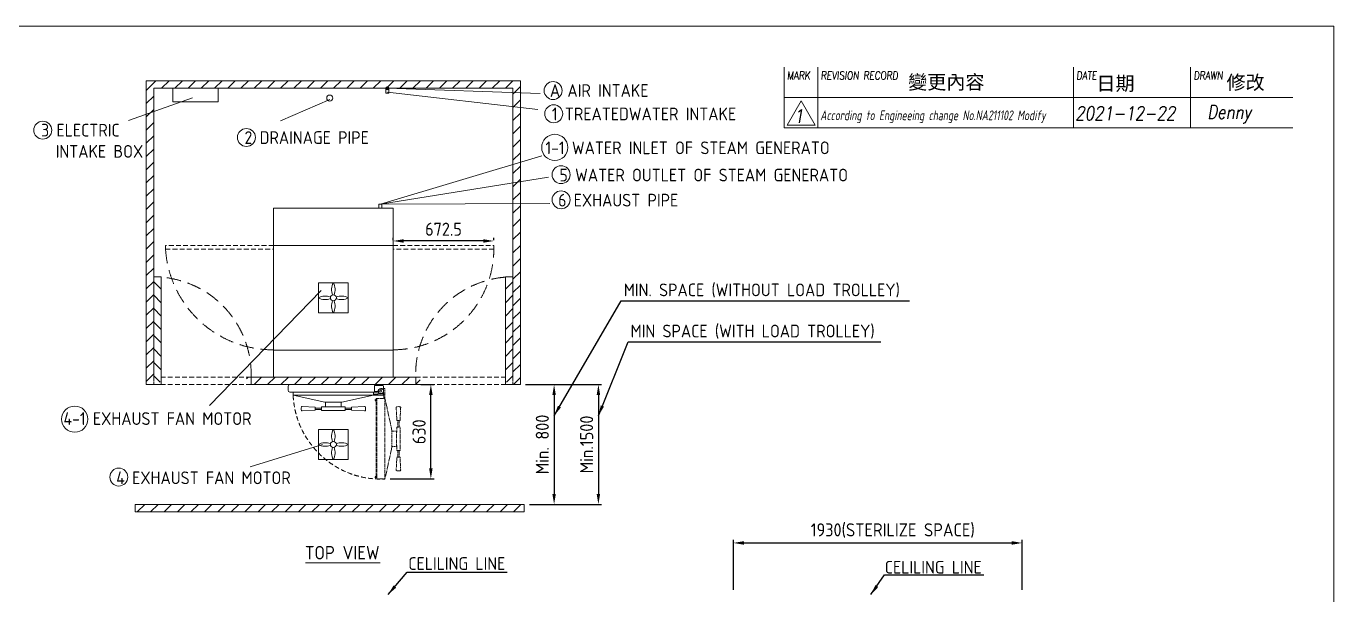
# Model space of a CAD drawing. Header units: millimetres. Extents: x -200897 to 27623, y -112 to 9158.
# Drawn here: x 18884 to 27623, y 5358 to 9158 of the extents above; entities that cross this region are included whole.
import ezdxf

# ---------------------------------------------------------------- set-up
doc = ezdxf.new("R2010")
doc.units = ezdxf.units.MM
doc.header["$MEASUREMENT"] = 0
doc.linetypes.add('HIDDEN', pattern=[9.525, 6.35, -3.175])
doc.layers.get('0').update_dxf_attribs({"lineweight": 20})
for name, color, linetype, lineweight in [('D', 3, 'Continuous', 13), ('F', 7, 'Continuous', 15), ('H', 2, 'HIDDEN', 15), ('S', 4, 'Continuous', 15), ('T', 4, 'Continuous', 15)]:
    doc.layers.add(name, color=color, linetype=linetype, lineweight=lineweight)
doc.styles.get("Standard").update_dxf_attribs({"font": 'KAIU.TTF'})
doc.styles.add('STU25', font='isocp2.shx')
doc.styles.add('Text', font='romans.shx', dxfattribs={"width": 0.8, "oblique": 10})
doc.dimstyles.new('STU25', dxfattribs={"dimscale": 35, "dimtxt": 2.5, "dimasz": 2, "dimexe": 0.6, "dimexo": 1, "dimgap": 1, "dimtad": 1, "dimdsep": 46, "dimtxsty": 'STU25', "dimcen": 2, "dimazin": 2, "dimtfac": 1, "dimtmove": 0, "dimatfit": 3, "dimfxl": 0, "dimtolj": 1, "dimtzin": 0, "dimarcsym": 0})
doc.dimstyles.new('STU25$7', dxfattribs={"dimscale": 35, "dimtxt": 2.5, "dimasz": 2, "dimexe": 1.25, "dimexo": 0.625, "dimgap": 1, "dimtad": 0, "dimdec": 4, "dimdsep": 46, "dimtxsty": 'STU25', "dimcen": 2.5, "dimazin": 2, "dimtfac": 1, "dimtdec": 4, "dimtmove": 0, "dimatfit": 3, "dimfxl": 0, "dimtolj": 1, "dimtzin": 0, "dimarcsym": 0})

# ---------------------------------------------------------------- blocks, each defined once
blk = doc.blocks.new('*D12')
at = {"layer": 'D', "color": 0, "lineweight": -2}
for p, q in [((22221.5, 6762.5), (22728.9, 6762.5)), ((22707.9, 6692.5), (22707.9, 6032.5)), ((22247, 5962.5), (22728.9, 5962.5))]:
    blk.add_line(p, q, dxfattribs=at)
at = {"layer": 'D', "color": 0}
for points in [[(22719.6, 6692.5), (22696.3, 6692.5), (22707.9, 6762.5)], [(22696.3, 6032.5), (22719.6, 6032.5), (22707.9, 5962.5)]]:
    blk.add_solid(points, dxfattribs=at)
at = {"layer": 'Defpoints', "color": 0}
for p in [(22186.5, 6762.5), (22212, 5962.5), (22707.9, 5962.5)]:
    blk.add_point(p, dxfattribs=at)
at = {"layer": 'D', "color": 0, "insert": (22629.2, 6362.5), "char_height": 87.5, "attachment_point": 5, "rotation": 90, "style": 'STU25'}
blk.add_mtext('\\A1;{\\Fisocp2.shx;Min.1500}', dxfattribs=at)
blk = doc.blocks.new('*D11')
at = {"layer": 'D', "color": 0, "lineweight": -2}
for p, q in [((22221.5, 6762.5), (22432.8, 6762.5)), ((22411.8, 6692.5), (22411.8, 6032.5)), ((22247, 5962.5), (22432.8, 5962.5))]:
    blk.add_line(p, q, dxfattribs=at)
at = {"layer": 'D', "color": 0}
for points in [[(22423.5, 6692.5), (22400.1, 6692.5), (22411.8, 6762.5)], [(22400.1, 6032.5), (22423.5, 6032.5), (22411.8, 5962.5)]]:
    blk.add_solid(points, dxfattribs=at)
at = {"layer": 'Defpoints', "color": 0}
for p in [(22186.5, 6762.5), (22212, 5962.5), (22411.8, 5962.5)]:
    blk.add_point(p, dxfattribs=at)
at = {"layer": 'D', "color": 0, "insert": (22333.1, 6362.5), "char_height": 87.5, "attachment_point": 5, "rotation": 90, "style": 'STU25'}
blk.add_mtext('\\A1;{\\Fisocp2.shx;Min. 800}', dxfattribs=at)
blk = doc.blocks.new('*D9')
at = {"layer": 'D', "color": 0, "lineweight": -2}
for p, q in [((21522.3, 6762.5), (21609.2, 6762.5)), ((21588.2, 6202.1), (21588.2, 6692.5)), ((21315.5, 6132.1), (21609.2, 6132.1))]:
    blk.add_line(p, q, dxfattribs=at)
at = {"layer": 'D', "color": 0}
for points in [[(21599.9, 6692.5), (21576.5, 6692.5), (21588.2, 6762.5)], [(21576.5, 6202.1), (21599.9, 6202.1), (21588.2, 6132.1)]]:
    blk.add_solid(points, dxfattribs=at)
at = {"layer": 'Defpoints', "color": 0}
for p in [(21487.3, 6762.5), (21588.2, 6762.5), (21280.5, 6132.1)]:
    blk.add_point(p, dxfattribs=at)
at = {"layer": 'D', "color": 0, "insert": (21509.5, 6447.3), "char_height": 87.5, "attachment_point": 5, "rotation": 90, "style": 'STU25'}
blk.add_mtext('\\A1;{\\Fisocp2.shx;630}', dxfattribs=at)
blk = doc.blocks.new('*D14')
at = {"layer": 'D', "color": 0, "lineweight": -2}
for p, q in [((21336.5, 7727.5), (21336.5, 7743.3)), ((21939, 7722.3), (21406.5, 7722.3)), ((22009, 7727.5), (22009, 7743.3))]:
    blk.add_line(p, q, dxfattribs=at)
at = {"layer": 'D', "color": 0}
for points in [[(21406.5, 7734), (21406.5, 7710.6), (21336.5, 7722.3)], [(21939, 7710.6), (21939, 7734), (22009, 7722.3)]]:
    blk.add_solid(points, dxfattribs=at)
at = {"layer": 'Defpoints', "color": 0}
for p in [(21336.5, 7722.3), (21336.5, 7692.5), (22009, 7692.5)]:
    blk.add_point(p, dxfattribs=at)
at = {"layer": 'D', "color": 0, "insert": (21672.8, 7801.1), "char_height": 87.5, "attachment_point": 5, "style": 'STU25'}
blk.add_mtext('\\A1;672.5', dxfattribs=at)
blk = doc.blocks.new('*D19')
at = {"layer": 'D', "color": 0, "lineweight": -2}
for p, q in [((23609.8, 5391), (23609.8, 5725.5)), ((23679.8, 5704.5), (25469.8, 5704.5)), ((25539.8, 5391), (25539.8, 5725.5))]:
    blk.add_line(p, q, dxfattribs=at)
at = {"layer": 'D', "color": 0}
for points in [[(23679.8, 5716.2), (23679.8, 5692.8), (23609.8, 5704.5)], [(25469.8, 5692.8), (25469.8, 5716.2), (25539.8, 5704.5)]]:
    blk.add_solid(points, dxfattribs=at)
at = {"layer": 'Defpoints', "color": 0}
for p in [(25539.8, 5704.5), (23609.8, 5356), (25539.8, 5356)]:
    blk.add_point(p, dxfattribs=at)
at = {"layer": 'D', "color": 0, "insert": (24674.8, 5787.6), "char_height": 87.5, "attachment_point": 5, "style": 'STU25'}
blk.add_mtext('\\A1;{\\Fisocp2.shx;1930(STERILIZE SPACE)}', dxfattribs=at)

msp = doc.modelspace()

# ---------------------------------------------------------------- hatches: boundary and pattern name
msp.add_hatch(color=256).paths.add_polyline_path([(21297.05, 8753.231, 1), (21297.05, 8731.709, 1)])
at = {"layer": 'H', "ltscale": 5}
h = msp.add_hatch(dxfattribs=at)
h.set_pattern_fill('ANSI31', color=256, scale=500, style=0)
h.set_pattern_definition([(45, (238199.405, 22975.84), (-44.194174, 44.194174), [])])
h.paths.add_polyline_path([(19686.55, 8792.47), (19686.55, 6762.47), (19736.55, 6762.47), (19736.55, 6812.47), (19736.55, 8742.47), (22136.55, 8742.47), (22136.55, 6812.47), (22136.55, 6762.47), (22186.55, 6762.47), (22186.55, 8792.47)])
h = msp.add_hatch(dxfattribs=at)
h.set_pattern_fill('ANSI31', color=256, scale=20, angle=270, style=0)
h.set_pattern_definition([(315, (253747.5, 22910.33), (44.90128, 44.90128), [])])
h.paths.add_polyline_path([(19736.55, 7481.686), (19736.55, 6812.47), (19761.55, 6769.169), (19786.55, 6783.602), (19786.55, 7481.686)])
h = msp.add_hatch(dxfattribs=at)
h.set_pattern_fill('ANSI31', color=256, scale=20, angle=270, style=0)
h.set_pattern_definition([(225, (-211874.4, 22910.33), (-44.90128, 44.90128), [])])
h.paths.add_polyline_path([(22136.55, 7481.686), (22136.55, 6812.47), (22111.55, 6769.169), (22086.55, 6783.602), (22086.55, 7481.686)])
h = msp.add_hatch(dxfattribs=at)
h.set_pattern_fill('ANSI31', color=256, scale=20, style=0)
h.set_pattern_definition([(45, (253697.5, 22910.33), (-44.90128, 44.90128), [])])
h.paths.add_polyline_path([(21517.334, 6762.47), (21517.334, 6812.47), (20355.765, 6812.47), (20355.765, 6762.47)])
h = msp.add_hatch(dxfattribs=at)
h.set_pattern_fill('ANSI31', color=256, scale=20, style=0)
h.set_pattern_definition([(45, (237936.62, 22975.84), (-44.90128, 44.90128), [])])
h.paths.add_polyline_path([(19612.05, 5912.47), (19612.05, 5962.47), (22212.05, 5962.47), (22212.05, 5912.47)])

# ---------------------------------------------------------------- linework, layer by layer
at = {"linetype": 'Continuous'}
for p, q in [((21287.05, 8710.095), (21287.05, 8742.47)), ((21307.05, 8710.095), (21307.05, 8742.47)), ((21287.05, 8710.095), (21307.05, 8710.095)), ((21036.55, 7442.47), (20836.55, 7442.47)), ((20836.55, 7442.47), (20836.55, 7242.47)), ((21036.55, 7442.47), (21036.55, 7242.47)), ((21036.55, 7242.47), (20836.55, 7242.47)), ((21262.007, 6732.47), (21247.007, 6732.47)), ((20885.05, 6614.97), (20885.05, 6645.47)), ((20988.05, 6645.47), (20988.05, 6614.97)), ((21205.25, 6698.47), (21237.007, 6698.47)), ((21272.007, 6692.47), (21205.25, 6692.47)), ((21237.007, 6722.47), (21237.007, 6698.47)), ((21272.007, 6692.47), (21272.007, 6722.47)), ((20727.562, 6616.47), (20814.562, 6611.97)), ((20814.562, 6590.97), (20727.562, 6586.47)), ((20814.562, 6611.97), (20814.562, 6590.97)), ((20857.8, 6606.22), (20814.562, 6606.22)), ((20814.562, 6596.72), (20857.8, 6596.72)), ((20857.8, 6611.47), (20859.3, 6612.97)), ((20857.8, 6591.47), (20857.8, 6611.47)), ((20857.8, 6591.47), (20859.3, 6589.97)), ((20859.3, 6612.97), (20891.55, 6612.97)), ((20859.3, 6589.97), (21013.8, 6589.97)), ((20886.05, 6613.97), (20885.05, 6614.97)), ((20987.05, 6613.97), (20886.05, 6613.97)), ((20891.55, 6612.97), (20891.55, 6613.97)), ((20981.55, 6613.97), (20981.55, 6612.97)), ((20981.55, 6612.97), (21013.8, 6612.97)), ((20988.05, 6614.97), (20987.05, 6613.97)), ((21015.3, 6611.47), (21013.8, 6612.97)), ((21015.3, 6591.47), (21013.8, 6589.97)), ((21015.3, 6611.47), (21015.3, 6591.47)), ((21015.3, 6606.22), (21058.537, 6606.22)), ((21058.537, 6596.72), (21015.3, 6596.72)), ((21145.537, 6616.47), (21058.537, 6611.97)), ((21058.537, 6611.97), (21058.537, 6590.97)), ((21058.537, 6590.97), (21145.537, 6586.47)), ((21036.55, 6462.47), (20836.55, 6462.47)), ((20836.55, 6462.47), (20836.55, 6262.47)), ((21036.55, 6462.47), (21036.55, 6262.47)), ((21036.55, 6262.47), (20836.55, 6262.47))]:
    msp.add_line(p, q, dxfattribs=at)
for p, q in [((21261.55, 7967.47), (21241.55, 7967.47)), ((21241.55, 7942.47), (21241.55, 7967.47)), ((21261.55, 7942.47), (21261.55, 7967.47)), ((21336.55, 7942.47), (20536.55, 7942.47)), ((20536.55, 7692.47), (20536.55, 7942.47)), ((21336.55, 7692.47), (21336.55, 7942.47)), ((20536.55, 7692.47), (20536.55, 6992.47)), ((20536.55, 7692.47), (21336.55, 7692.47)), ((21336.55, 7692.47), (20536.55, 7692.47)), ((21336.55, 7692.47), (21336.55, 6992.47)), ((20536.55, 6992.47), (21336.55, 6992.47)), ((20536.55, 6992.47), (21336.55, 6992.47)), ((20536.55, 6992.47), (20536.55, 6812.47)), ((21336.55, 6992.47), (21336.55, 6812.47)), ((20536.55, 6762.47), (21336.55, 6762.47)), ((20634.05, 6750.47), (20634.05, 6724.47)), ((21227.05, 6762.47), (20646.05, 6762.47)), ((21212.043, 6757.47), (21266.007, 6757.47)), ((21212.043, 6717.47), (21212.043, 6757.47)), ((21232.007, 6757.47), (21266.007, 6757.47)), ((21272.007, 6751.47), (21272.007, 6718.47)), ((21227.05, 6712.47), (20646.05, 6712.47)), ((20667.85, 6691.27), (20667.85, 6712.47)), ((20667.85, 6691.27), (20879.05, 6645.47)), ((20668.112, 6692.47), (21204.987, 6692.47)), ((20994.05, 6645.47), (20879.05, 6645.47)), ((21205.25, 6691.27), (20994.05, 6645.47)), ((21205.25, 6712.47), (21205.25, 6692.47)), ((21212.043, 6717.47), (21232.007, 6717.47)), ((21232.007, 6717.47), (21234.433, 6717.47)), ((21256.507, 6702.47), (21253.007, 6702.47)), ((21256.007, 6702.47), (21253.007, 6702.47))]:
    msp.add_line(p, q)
msp.add_lwpolyline([(19862.747, 8742.47), (19862.747, 8652.872), (20167.435, 8652.872), (20167.435, 8742.47)], dxfattribs=at)
for centre, radius in [((21297.05, 8742.47), 10.761), ((20912.05, 8677.47), 20), ((20936.55, 7342.47), 20), ((20936.55, 7342.47), 20), ((20936.55, 7342.47), 20), ((20936.55, 7342.47), 20), ((21254.507, 6718.47), 6.45), ((20936.55, 6362.47), 20), ((20936.55, 6362.47), 20), ((20936.55, 6362.47), 20), ((20936.55, 6362.47), 20)]:
    msp.add_circle(centre, radius)
for centre, radius, start, end in [((21017.574, 7396.595), 93.11, 150.4818019, 201.9770324), ((20855.525, 7396.595), 93.11, 338.0229676, 29.5181981), ((20882.425, 7261.446), 93.11, 68.0229676, 119.5181981), ((20882.425, 7423.494), 93.11, 240.4818019, 291.9770324), ((20990.674, 7261.446), 93.11, 60.4818019, 111.9770324), ((20990.674, 7423.494), 93.11, 248.0229676, 299.5181981), ((21017.574, 7288.345), 93.11, 158.0229676, 209.5181981), ((20855.525, 7288.345), 93.11, 330.4818019, 21.9770324), ((20646.05, 6750.47), 12, 90, 180), ((21227.05, 6750.47), 12, 35.6853347, 90), ((21266.007, 6751.47), 6, 0, 90), ((20646.05, 6724.47), 12, 180, 270), ((21227.05, 6724.47), 12, 270, 320.4023845), ((21234.433, 6714.47), 3, 12.1531975, 90), ((21253.007, 6718.47), 16, 192.1531975, 270), ((21256.007, 6718.47), 16, 270, 0), ((21017.574, 6416.595), 93.11, 150.4818019, 201.9770324), ((20855.525, 6416.595), 93.11, 338.0229676, 29.5181981), ((20882.425, 6281.446), 93.11, 68.0229676, 119.5181981), ((20882.425, 6443.494), 93.11, 240.4818019, 291.9770324), ((21017.574, 6308.345), 93.11, 158.0229676, 209.5181981), ((20855.525, 6308.345), 93.11, 330.4818019, 21.9770324), ((20990.674, 6281.446), 93.11, 60.4818019, 111.9770324), ((20990.674, 6443.494), 93.11, 248.0229676, 299.5181981)]:
    msp.add_arc(centre, radius, start, end)
for centre, radius, start, end in [((21247.007, 6722.47), 10, 90, 180), ((21262.007, 6722.47), 10, 0, 90), ((20777.335, 6601.47), 55.773, 168.6471146, 191.3528854), ((20727.562, 6611.463), 5.007, 84.0781277, 168.6471146), ((20727.562, 6591.477), 5.007, 191.3528854, 270), ((21145.537, 6611.463), 5.007, 11.3528854, 95.9218723), ((21145.537, 6591.477), 5.007, 270, 348.6471146), ((21095.765, 6601.47), 55.773, 348.6471146, 11.3528854)]:
    msp.add_arc(centre, radius, start, end, dxfattribs=at)
at = {"layer": 'D'}
for p, q in [((21297.05, 8742.47), (22317.589, 8707.984)), ((19995.74, 8679.367), (19567.099, 8527.335)), ((20912.05, 8668.035), (20584.379, 8524.711)), ((21297.989, 8717.614), (22303.958, 8601.861)), ((21251.55, 7967.47), (22329.672, 8291.575)), ((21251.55, 7967.47), (22373.415, 8149.81)), ((21251.55, 7967.47), (22382.633, 7973.36)), ((20854.272, 7391.456), (20108.325, 6622.935)), ((20863.16, 6361.613), (20379.57, 6212.561)), ((20749.967, 5572.116), (21248.68, 5572.116))]:
    msp.add_line(p, q, dxfattribs=at)
for centre, radius in [((22405.27, 8727.542), 60), ((22409.297, 8572.239), 60), ((18994.384, 8462.651), 60), ((20355.447, 8414.009), 60), ((22416.244, 8347.456), 87.5), ((22458.679, 8165.305), 60), ((22458.693, 7997.484), 60), ((19208.107, 6531.617), 87.5), ((19502.702, 6144.957), 60)]:
    msp.add_circle(centre, radius, dxfattribs=at)
at = {"layer": 'F'}
msp.add_line((23948.763, 8883.762), (23948.763, 8478.762), dxfattribs=at)
at = {"layer": 'F', "color": 7}
for p, q in [((24173.763, 8883.762), (24173.763, 8478.762)), ((25881.934, 8478.762), (25881.934, 8883.762)), ((26665.661, 8478.762), (26665.661, 8883.762)), ((27348.752, 8681.262), (23948.763, 8681.262)), ((23948.763, 8478.762), (27348.752, 8478.762))]:
    msp.add_line(p, q, dxfattribs=at)
at = {"layer": 'F', "color": 6}
msp.add_lwpolyline([(14437.774, 9157.783), (14437.774, -112.217), (27622.774, -112.217), (27622.774, 9157.783)], close=True, dxfattribs=at)
msp.add_lwpolyline([(14437.774, 9157.783), (14437.774, -112.217), (27622.774, -112.217), (27622.774, 9157.783)], close=True, dxfattribs=at)
at = {"layer": 'F', "color": 7}
msp.add_lwpolyline([(24062.979, 8657.848), (23969.488, 8495.917), (24156.47, 8495.917)], close=True, dxfattribs=at)
at = {"layer": 'H', "ltscale": 5}
for p, q in [((20536.55, 7692.47), (19815.05, 7692.47)), ((19815.05, 7692.47), (19815.05, 7667.47)), ((21336.55, 7692.47), (22009.05, 7692.47)), ((22009.05, 7692.47), (22009.05, 7667.47)), ((19815.05, 7667.47), (20536.55, 7667.47)), ((22009.05, 7667.47), (21336.55, 7667.47)), ((20386.55, 6812.47), (19786.55, 6812.47)), ((20386.55, 6762.47), (19786.55, 6762.47)), ((21487.334, 6812.47), (22086.55, 6812.47)), ((21487.334, 6762.47), (22086.55, 6762.47))]:
    msp.add_line(p, q, dxfattribs=at)
at = {"layer": 'H'}
for p, q in [((19736.55, 6762.47), (19686.55, 6762.47)), ((19736.55, 6812.47), (19736.55, 6762.47)), ((21280.507, 6735.97), (21250.507, 6735.97)), ((21280.507, 6735.97), (21280.507, 6669.212)), ((22136.55, 6812.47), (22136.55, 6762.47)), ((22136.55, 6762.47), (22186.55, 6762.47)), ((21223.507, 6662.551), (21216.507, 6662.012)), ((21216.507, 6662.012), (21216.507, 6653.012)), ((21216.507, 6653.012), (21223.507, 6652.474)), ((21223.507, 6669.012), (21223.507, 6132.012)), ((21223.507, 6669.012), (21227.507, 6669.012)), ((21227.507, 6669.212), (21227.507, 6131.812)), ((21227.507, 6669.212), (21280.507, 6669.212)), ((21227.507, 6669.012), (21227.507, 6666.512)), ((21240.507, 6725.97), (21240.507, 6710.97)), ((21250.507, 6700.97), (21274.507, 6700.97)), ((21274.507, 6669.212), (21274.507, 6700.97)), ((21280.507, 6132.075), (21280.507, 6668.95)), ((21281.707, 6669.212), (21327.507, 6458.012)), ((21356.507, 6609.5), (21361.007, 6522.5)), ((21382.007, 6522.5), (21386.507, 6609.5)), ((21361.507, 6479.262), (21360.007, 6477.762)), ((21360.007, 6445.512), (21360.007, 6477.762)), ((21361.007, 6522.5), (21382.007, 6522.5)), ((21361.507, 6479.262), (21381.507, 6479.262)), ((21366.757, 6479.262), (21366.757, 6522.5)), ((21376.257, 6522.5), (21376.257, 6479.262)), ((21381.507, 6479.262), (21383.007, 6477.762)), ((21383.007, 6323.262), (21383.007, 6477.762)), ((21327.507, 6458.012), (21327.507, 6343.012)), ((21327.507, 6452.012), (21358.007, 6452.012)), ((21358.007, 6452.012), (21359.007, 6451.012)), ((21359.007, 6451.012), (21359.007, 6350.012)), ((21359.007, 6445.512), (21360.007, 6445.512)), ((21281.707, 6131.812), (21327.507, 6343.012)), ((21358.007, 6349.012), (21327.507, 6349.012)), ((21359.007, 6350.012), (21358.007, 6349.012)), ((21360.007, 6355.512), (21359.007, 6355.512)), ((21360.007, 6323.262), (21360.007, 6355.512)), ((21361.507, 6321.762), (21360.007, 6323.262)), ((21381.507, 6321.762), (21361.507, 6321.762)), ((21366.757, 6321.762), (21366.757, 6278.525)), ((21376.257, 6278.525), (21376.257, 6321.762)), ((21381.507, 6321.762), (21383.007, 6323.262)), ((21356.507, 6191.525), (21361.007, 6278.525)), ((21361.007, 6278.525), (21382.007, 6278.525)), ((21382.007, 6278.525), (21386.507, 6191.525)), ((21216.507, 6148.012), (21223.507, 6148.551)), ((21216.507, 6139.012), (21216.507, 6148.012)), ((21223.507, 6138.474), (21216.507, 6139.012)), ((21223.507, 6132.012), (21227.507, 6132.012)), ((21227.507, 6134.512), (21227.507, 6132.012)), ((21281.707, 6131.812), (21227.507, 6131.812))]:
    msp.add_line(p, q, dxfattribs=at)
at = {"layer": 'H', "ltscale": 15}
for centre, radius, start, end in [((20533.167, 7714.681), 719.667, 183.761362, 270.2693496), ((21333.062, 7671.01), 675.997, 270.2956032, 359.6999839), ((19733.939, 6829.115), 653.608, 358.5407222, 85.3830663), ((22139.27, 6829.784), 652.949, 94.631157, 181.5194828)]:
    msp.add_arc(centre, radius, start, end, dxfattribs=at)
at = {"layer": 'H'}
for centre, radius, start, end in [((21250.507, 6725.97), 10, 90, 180), ((21250.507, 6710.97), 10, 180, 270), ((21361.514, 6609.5), 5.007, 101.3528854, 185.9218723), ((21371.507, 6559.727), 55.773, 78.6471146, 101.3528854), ((21381.501, 6609.5), 5.007, 0, 78.6471146), ((21361.514, 6191.525), 5.007, 174.0781277, 258.6471146), ((21371.507, 6241.298), 55.773, 258.6471146, 281.3528854), ((21381.501, 6191.525), 5.007, 281.3528854, 360)]:
    msp.add_arc(centre, radius, start, end, dxfattribs=at)
at = {"layer": 'H', "ltscale": 5}
msp.add_arc((21254.507, 6718.47), 587.288, 182.6545812, 272.6545812, dxfattribs=at)
at = {"layer": 'S', "linetype": 'Continuous'}
for p, q in [((19686.55, 8792.47), (19686.55, 6762.47)), ((19686.55, 8792.47), (22186.55, 8792.47)), ((19736.55, 8742.47), (19736.55, 6812.47)), ((19736.55, 8742.47), (22136.55, 8742.47)), ((22136.55, 8742.47), (22136.55, 6812.47)), ((22186.55, 8792.47), (22186.55, 6762.47)), ((19786.55, 6762.47), (19686.55, 6762.47)), ((19686.55, 6762.47), (19765.417, 6762.47)), ((20386.55, 6812.47), (21487.334, 6812.47)), ((20386.55, 6762.47), (21487.334, 6762.47)), ((22086.55, 6762.47), (22186.55, 6762.47))]:
    msp.add_line(p, q, dxfattribs=at)
at = {"layer": 'S'}
for p, q in [((19736.55, 7481.686), (19736.55, 6812.47)), ((19786.55, 7481.686), (19736.55, 7481.686)), ((19786.55, 6762.47), (19786.55, 7481.686)), ((22086.55, 6762.47), (22086.55, 7481.686)), ((22086.55, 7481.686), (22136.55, 7481.686)), ((20386.55, 6762.47), (20386.55, 6812.47)), ((21487.334, 6762.47), (21487.334, 6812.47)), ((19612.05, 5962.47), (22212.05, 5962.47)), ((19612.05, 5962.47), (19612.05, 5912.47)), ((22212.05, 5962.47), (22212.05, 5912.47)), ((19612.05, 5912.47), (22212.05, 5912.47))]:
    msp.add_line(p, q, dxfattribs=at)

# ---------------------------------------------------------------- texts
at = {"layer": 'D', "color": 11, "char_height": 85, "attachment_point": 1}
for s, insert in [('{\\Fisocp2.shx;\\C3;A AIR INTAKE}', (22383.555, 8770.185)), ('{\\Fisocp2.shx;\\C3;1 TREATEDWATER INTAKE}', (22397.085, 8613.62)), ('{\\Fisocp2.shx;\\C3;3 ELECTRIC\\P  INTAKE BOX}', (18983.845, 8505.242)), ('{\\Fisocp2.shx;\\C3;2 DRAINAGE PIPE }', (20342.996, 8455.808)), ('{\\Fisocp2.shx;\\C3;1-1\\Fisocp3.shx; \\Fisocp2.shx;WATER INLET OF STEAM GENERATO}', (22353.781, 8387.25)), ('{\\Fisocp2.shx;\\C3;5 WATER OUTLET OF STEAM GENERATO}', (22448.017, 8205.337)), ('{\\Fisocp2.shx;\\C3;6 EXHAUST PIPE}', (22438.988, 8037.465)), ('{\\Fisocp2.shx;\\C3;MIN. SPACE (WITHOUT LOAD TROLLEY)}', (22877.219, 7437.927)), ('{\\Fisocp2.shx;\\C3;MIN SPACE (WITH LOAD TROLLEY)}', (22922.806, 7163.07)), ('{\\Fisocp2.shx;\\C3;4-1 EXHAUST FAN MOTOR}', (19133.361, 6577.816)), ('{\\Fisocp2.shx;\\C3;4 EXHAUST FAN MOTOR}', (19485.627, 6182.26)), ('{\\Fisocp.shx;\\C3;CELILING LINE}', (21437.822, 5609.307)), ('{\\Fisocp.shx;\\C3;CELILING LINE}', (24621.663, 5584.672))]:
    msp.add_mtext(s, dxfattribs=dict(at, insert=insert))
at = {"layer": 'D', "insert": (20746.793, 5684.617), "char_height": 90, "attachment_point": 1}
msp.add_mtext('{\\Fisocp2.shx;\\C11;TOP VIEW}', dxfattribs=at)
at = {"layer": 'F', "color": 1, "lineweight": 15, "style": 'Text', "oblique": 5, "width": 0.8}
for s, p in [('MARK', (23968.665, 8801.279)), ('REVISION RECORD', (24193.665, 8801.279)), ('DATE', (25901.836, 8801.279)), ('DRAWN', (26685.563, 8801.279))]:
    msp.add_text(s, height=54, dxfattribs=at).set_placement(p)
at = {"layer": 'F', "lineweight": -3}
for s, p in [('變更內容', (24778.098, 8736.794)), ('日期', (26036.279, 8727.894)), ('修改', (26905.485, 8735.014))]:
    msp.add_text(s, height=93.4085, dxfattribs=at).set_placement(p)
at = {"layer": 'T', "lineweight": 20, "style": 'Text', "oblique": 10, "width": 0.8}
for s, height, p in [('1', 90, (24014.514, 8511.96)), ('2021-12-22', 92, (25894.44, 8529.905)), ('Denny', 92, (26776.311, 8538.168))]:
    msp.add_text(s, height=height, dxfattribs=at).set_placement(p)
at = {"layer": 'T', "linetype": 'Continuous', "lineweight": 20, "insert": (24190.309, 8594.483), "char_height": 65, "attachment_point": 1, "style": 'Text'}
msp.add_mtext('{\\Fisocp2.shx|c136;According to Engineeing change No.NA211102 Modify}', dxfattribs=at)

# ---------------------------------------------------------------- dimensions: what is measured, and where the dimension line sits
at = {"layer": 'D'}
dim = msp.add_linear_dim(base=(21336.55, 7722.303), p1=(22009.05, 7692.47), p2=(21336.55, 7692.47), dimstyle='STU25', dxfattribs=at)
dim.commit()
dim.dimension.update_dxf_attribs({"geometry": '*D14', "text_midpoint": (21672.8, 7801.053)})
dim = msp.add_linear_dim(base=(21588.207, 6762.47), p1=(21280.507, 6132.075), p2=(21487.334, 6762.47), angle=90, text='{\\Fisocp2.shx;630}', dimstyle='STU25', dxfattribs=at)
dim.commit()
dim.dimension.update_dxf_attribs({"geometry": '*D9', "text_midpoint": (21509.457, 6447.272)})
for base, text, picture, middle in [((22707.92, 5962.47), '{\\Fisocp2.shx;Min.1500}', '*D12', (22707.92, 6362.47)), ((22411.815, 5962.47), '{\\Fisocp2.shx;Min. <>}', '*D11', (22411.815, 6362.47))]:
    dim = msp.add_linear_dim(base=base, p1=(22186.55, 6762.47), p2=(22212.05, 5962.47), angle=90, text=text, dimstyle='STU25', dxfattribs=at)
    dim.commit()
    dim.dimension.update_dxf_attribs({"geometry": picture, "text_midpoint": middle, "dimtype": 160})
dim = msp.add_linear_dim(base=(25539.762, 5704.503), p1=(23609.762, 5355.99), p2=(25539.762, 5355.99), text='{\\Fisocp2.shx;<>(STERILIZE SPACE)}', dimstyle='STU25', dxfattribs=at)
dim.commit()
dim.dimension.update_dxf_attribs({"geometry": '*D19', "text_midpoint": (24674.762, 5704.503), "dimtype": 160})

# ---------------------------------------------------------------- leaders
for points in [[(22412, 6554.718), (22860.12, 7323.224), (24786.904, 7323.224)], [(22708.104, 6554.718), (22907.606, 7048.815), (24596.35, 7048.815)], [(21302.998, 5360.178), (21429.888, 5510.295), (22097.049, 5510.295)], [(24529.062, 5359.418), (24620.609, 5490.549), (25284.242, 5490.549)]]:
    msp.add_leader(points, dimstyle='STU25$7', override={"dimgap": 1, "dimtad": 0}, dxfattribs=at)

doc.saveas('drawing.dxf')
